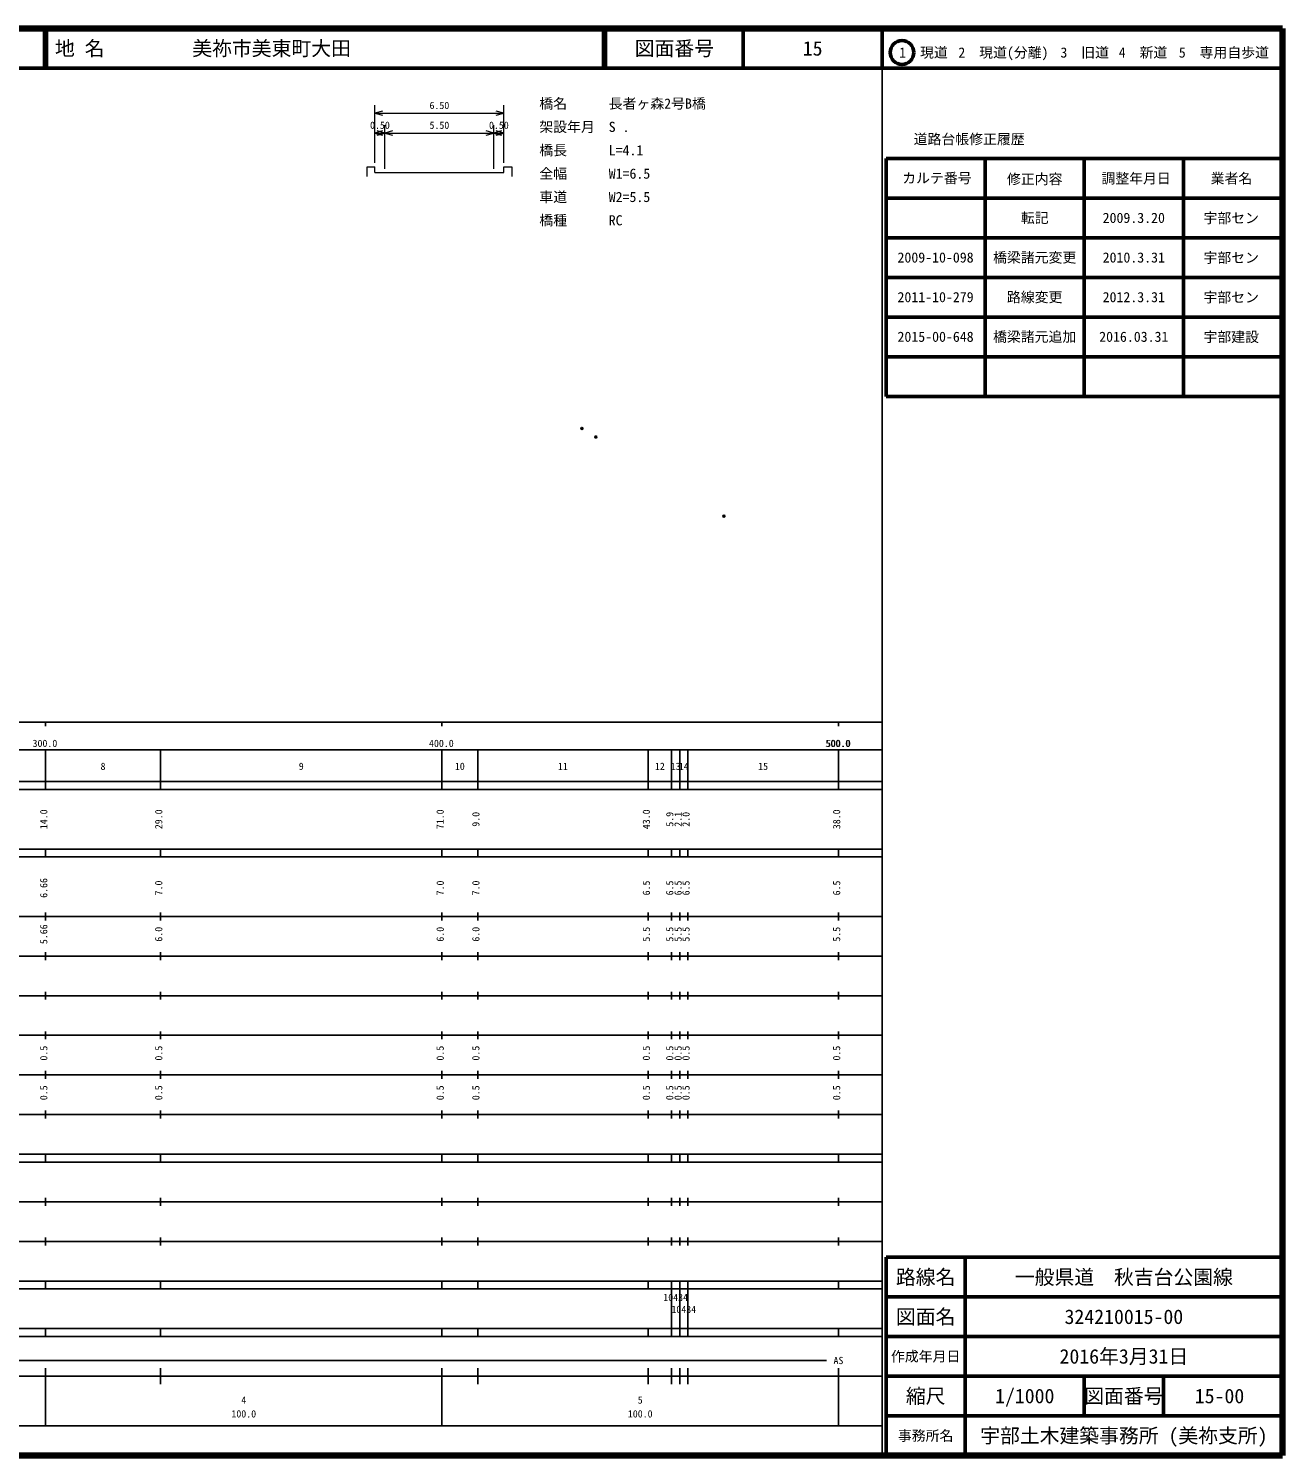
# Model space of a CAD drawing. Units: millimetres on the paper, with parts at other scales. Extents: x 40 to 680, y 20 to 380.
# Drawn here: x 363.7 to 680, y 20 to 380 of the extents above; entities that cross this region are included whole.
import ezdxf
from ezdxf.enums import TextEntityAlignment as Align

# ---------------------------------------------------------------- set-up
doc = ezdxf.new("R2010")
doc.units = ezdxf.units.MM
doc.header["$PDMODE"] = 32
doc.header["$PDSIZE"] = 0.5
for name, color, linetype in [('M-TTL-TXT', 7, 'Continuous'), ('S-OTRS', 6, 'Continuous'), ('S-TTL-TXT', 7, 'Continuous')]:
    doc.layers.add(name, color=color, linetype=linetype)
for name, color, linetype, lineweight in [('S-STR-HTXT', 7, 'Continuous', 13), ('S-TTL', 2, 'Continuous', 140), ('S-TTL-BAND', 7, 'Continuous', 25), ('S-TTL-FRAM', 2, 'Continuous', 50), ('S-TTL-LINE', 7, 'Continuous', 50)]:
    doc.layers.add(name, color=color, linetype=linetype, lineweight=lineweight)
doc.styles.add('ＭＳ ゴシック', font='')
doc.styles.get('ＭＳ ゴシック').set_extended_font_data('MS Gothic')

msp = doc.modelspace()

# ---------------------------------------------------------------- linework, layer by layer
at = {"layer": 'S-OTRS'}
for p in [(503.312, 279.105), (506.8, 276.95), (539.128, 256.977)]:
    msp.add_point(p, dxfattribs=at)
at = {"layer": 'S-STR-HTXT'}
for p, q in [((451.098, 346.138), (451.098, 360.638)), ((483.598, 346.138), (483.598, 360.638)), ((453.03, 359.156), (451.098, 358.638)), ((451.098, 358.638), (483.598, 358.638)), ((451.098, 358.638), (453.03, 358.12)), ((483.598, 358.638), (481.666, 359.156)), ((481.666, 358.12), (483.598, 358.638)), ((453.03, 354.156), (451.098, 353.638)), ((451.098, 353.638), (453.598, 353.638)), ((451.098, 353.638), (453.03, 353.12)), ((453.598, 353.638), (451.666, 354.156)), ((451.666, 353.12), (453.598, 353.638)), ((453.598, 344.638), (453.598, 355.638)), ((455.53, 354.156), (453.598, 353.638)), ((453.598, 353.638), (481.098, 353.638)), ((453.598, 353.638), (455.53, 353.12)), ((481.098, 353.638), (479.166, 354.156)), ((479.166, 353.12), (481.098, 353.638)), ((481.098, 344.638), (481.098, 355.638)), ((483.03, 354.156), (481.098, 353.638)), ((481.098, 353.638), (483.598, 353.638)), ((481.098, 353.638), (483.03, 353.12)), ((483.598, 353.638), (481.666, 354.156)), ((481.666, 353.12), (483.598, 353.638)), ((449.098, 345.138), (451.098, 345.138)), ((449.098, 342.638), (449.098, 345.138)), ((451.098, 343.638), (451.098, 345.138)), ((451.098, 343.638), (453.598, 343.638)), ((453.598, 343.638), (481.098, 343.638)), ((481.098, 343.638), (483.598, 343.638)), ((483.598, 343.638), (483.598, 345.138)), ((483.598, 345.138), (485.598, 345.138)), ((485.598, 345.138), (485.598, 342.638))]:
    msp.add_line(p, q, dxfattribs=at)
at = {"layer": 'S-TTL'}
for p, q in [((680, 380), (40, 380)), ((680, 20), (680, 380)), ((40, 20), (680, 20))]:
    msp.add_line(p, q, dxfattribs=at)
at = {"layer": 'S-TTL-BAND'}
for p, q in [((579, 20), (579, 370)), ((40, 205), (579, 205)), ((368, 205), (368, 204)), ((468, 205), (468, 204)), ((568, 205), (568, 204)), ((68, 198), (579, 198)), ((368, 188), (368, 198)), ((397, 188), (397, 198)), ((468, 188), (468, 198)), ((477, 188), (477, 198)), ((520, 188), (520, 198)), ((525.9, 188), (525.9, 198)), ((528, 188), (528, 198)), ((530, 188), (530, 198)), ((568, 188), (568, 198)), ((40, 190), (579, 190)), ((40, 188), (579, 188)), ((40, 173), (579, 173)), ((368, 171), (368, 173)), ((397, 171), (397, 173)), ((468, 171), (468, 173)), ((477, 171), (477, 173)), ((520, 171), (520, 173)), ((525.9, 171), (525.9, 173)), ((528, 171), (528, 173)), ((530, 171), (530, 173)), ((568, 171), (568, 173)), ((40, 171), (579, 171)), ((40, 156), (579, 156)), ((368, 155), (368, 157)), ((397, 155), (397, 157)), ((468, 155), (468, 157)), ((477, 155), (477, 157)), ((520, 155), (520, 157)), ((525.9, 155), (525.9, 157)), ((528, 155), (528, 157)), ((530, 155), (530, 157)), ((568, 155), (568, 157)), ((46, 146), (579, 146)), ((368, 145), (368, 147)), ((397, 145), (397, 147)), ((468, 145), (468, 147)), ((477, 145), (477, 147)), ((520, 145), (520, 147)), ((525.9, 145), (525.9, 147)), ((528, 145), (528, 147)), ((530, 145), (530, 147)), ((568, 145), (568, 147)), ((368, 135), (368, 137)), ((397, 135), (397, 137)), ((468, 135), (468, 137)), ((477, 135), (477, 137)), ((520, 135), (520, 137)), ((525.9, 135), (525.9, 137)), ((528, 135), (528, 137)), ((530, 135), (530, 137)), ((568, 135), (568, 137)), ((52, 136), (579, 136)), ((46, 126), (579, 126)), ((368, 125), (368, 127)), ((397, 125), (397, 127)), ((468, 125), (468, 127)), ((477, 125), (477, 127)), ((520, 125), (520, 127)), ((525.9, 125), (525.9, 127)), ((528, 125), (528, 127)), ((530, 125), (530, 127)), ((568, 125), (568, 127)), ((52, 116), (579, 116)), ((368, 115), (368, 117)), ((397, 115), (397, 117)), ((468, 115), (468, 117)), ((477, 115), (477, 117)), ((520, 115), (520, 117)), ((525.9, 115), (525.9, 117)), ((528, 115), (528, 117)), ((530, 115), (530, 117)), ((568, 115), (568, 117)), ((46, 106), (579, 106)), ((368, 105), (368, 107)), ((397, 105), (397, 107)), ((468, 105), (468, 107)), ((477, 105), (477, 107)), ((520, 105), (520, 107)), ((525.9, 105), (525.9, 107)), ((528, 105), (528, 107)), ((530, 105), (530, 107)), ((568, 105), (568, 107)), ((40, 96), (579, 96)), ((40, 94), (579, 94)), ((368, 94), (368, 96)), ((397, 94), (397, 96)), ((468, 94), (468, 96)), ((477, 94), (477, 96)), ((520, 94), (520, 96)), ((525.9, 94), (525.9, 96)), ((528, 94), (528, 96)), ((530, 94), (530, 96)), ((568, 94), (568, 96)), ((49, 84), (579, 84)), ((368, 83), (368, 85)), ((397, 83), (397, 85)), ((468, 83), (468, 85)), ((477, 83), (477, 85)), ((520, 83), (520, 85)), ((525.9, 83), (525.9, 85)), ((528, 83), (528, 85)), ((530, 83), (530, 85)), ((568, 83), (568, 85)), ((40, 74), (579, 74)), ((368, 73), (368, 75)), ((397, 73), (397, 75)), ((468, 73), (468, 75)), ((477, 73), (477, 75)), ((520, 73), (520, 75)), ((525.9, 73), (525.9, 75)), ((528, 73), (528, 75)), ((530, 73), (530, 75)), ((568, 73), (568, 75)), ((40, 64), (579, 64)), ((40, 62), (579, 62)), ((368, 62), (368, 64)), ((397, 62), (397, 64)), ((468, 62), (468, 64)), ((477, 62), (477, 64)), ((520, 62), (520, 64)), ((525.9, 62), (525.9, 64)), ((525.9, 52), (525.9, 62)), ((528, 62), (528, 64)), ((528, 52), (528, 62)), ((528, 52), (528, 62)), ((530, 62), (530, 64)), ((530, 52), (530, 62)), ((568, 62), (568, 64)), ((40, 52), (579, 52)), ((368, 50), (368, 52)), ((397, 50), (397, 52)), ((468, 50), (468, 52)), ((477, 50), (477, 52)), ((520, 50), (520, 52)), ((525.9, 50), (525.9, 52)), ((528, 50), (528, 52)), ((530, 50), (530, 52)), ((568, 50), (568, 52)), ((40, 50), (579, 50)), ((71, 44), (565, 44)), ((40, 40), (579, 40)), ((368, 27.5), (368, 42)), ((397, 38), (397, 42)), ((468, 27.5), (468, 42)), ((477, 38), (477, 42)), ((520, 38), (520, 42)), ((525.9, 38), (525.9, 42)), ((528, 38), (528, 42)), ((530, 38), (530, 42)), ((568, 27.5), (568, 42)), ((68, 27.5), (579, 27.5))]:
    msp.add_line(p, q, dxfattribs=at)
at = {"layer": 'S-TTL-FRAM'}
for p, q in [((580, 347.197), (580, 287.197)), ((580, 347.197), (680, 347.197)), ((580, 287.197), (680, 287.197)), ((680, 70), (580, 70)), ((580, 70), (580, 20))]:
    msp.add_line(p, q, dxfattribs=at)
at = {"layer": 'S-TTL-LINE'}
for p, q in [((367.75, 380), (367.75, 370)), ((368.25, 380), (368.25, 370)), ((508.747, 380), (508.747, 370)), ((509.247, 380), (509.247, 370)), ((543.997, 380), (543.997, 370)), ((579, 380), (579, 370)), ((40, 370), (680, 370)), ((605, 347.197), (605, 287.197)), ((630, 347.197), (630, 287.197)), ((655, 347.197), (655, 287.197)), ((580, 337.197), (680, 337.197)), ((580, 327.197), (680, 327.197)), ((580, 317.197), (680, 317.197)), ((580, 307.197), (680, 307.197)), ((580, 297.197), (680, 297.197)), ((600, 70), (600, 20)), ((680, 60), (580, 60)), ((680, 50), (580, 50)), ((680, 40), (580, 40)), ((630, 40), (630, 30)), ((650, 40), (650, 30)), ((680, 30), (580, 30))]:
    msp.add_line(p, q, dxfattribs=at)
msp.add_circle((584.031, 373.958), 3, dxfattribs=at)

# ---------------------------------------------------------------- texts
at = {"layer": 'M-TTL-TXT', "style": 'ＭＳ ゴシック'}
for s, p in [('2015-00-648', (592.5, 302.245)), ('橋梁諸元追加', (617.5, 302.245)), ('2016.03.31', (642.5, 302.245)), ('宇部建設', (667.077, 302.189))]:
    msp.add_text(s, height=2.566, dxfattribs=at).set_placement(p, align=Align.MIDDLE_CENTER)
at = {"layer": 'S-STR-HTXT', "style": 'ＭＳ ゴシック'}
for s, p in [('6.50', (467.348, 359.138)), ('0.50', (452.348, 354.138)), ('5.50', (467.348, 354.138)), ('0.50', (482.348, 354.138))]:
    msp.add_text(s, height=1.833, dxfattribs=at).set_placement(p, align=Align.BOTTOM_CENTER)
for s, p in [('橋名\u3000\u3000\u3000長者ヶ森2号B橋', (492.551, 359.025)), ('架設年月\u3000S .', (492.551, 353.134)), ('橋長\u3000\u3000\u3000L=4.1', (492.552, 347.242)), ('全幅\u3000\u3000\u3000W1=6.5', (492.552, 341.351)), ('車道\u3000\u3000\u3000W2=5.5', (492.552, 335.46)), ('橋種\u3000\u3000\u3000RC', (492.552, 329.569))]:
    msp.add_text(s, height=2.566, dxfattribs=at).set_placement(p, align=Align.BOTTOM_LEFT)
at = {"layer": 'S-TTL-BAND', "style": 'ＭＳ ゴシック'}
for s, p in [('300.0', (367.844, 198.195)), ('400.0', (467.844, 198.195)), ('500.0', (567.844, 198.195)), ('500.0', (568, 198.195)), ('8', (382.5, 192.405)), ('9', (432.5, 192.405)), ('10', (472.5, 192.405)), ('11', (498.5, 192.405)), ('12', (522.95, 192.405)), ('13', (526.95, 192.405)), ('14', (529, 192.405)), ('15', (549, 192.405)), ('AS', (568, 42.5)), ('4', (418, 32.523)), ('5', (518, 32.523)), ('100.0', (418, 29.033)), ('100.0', (518, 29.033))]:
    msp.add_text(s, height=1.833, dxfattribs=at).set_placement(p, align=Align.BOTTOM_CENTER)
for s, p in [('14.0', (369, 180.5)), ('29.0', (398, 180.5)), ('71.0', (469, 180.5)), ('9.0', (478, 180.5)), ('43.0', (521, 180.5)), ('5.9', (526.9, 180.5)), ('2.1', (529, 180.5)), ('2.0', (531, 180.5)), ('38.0', (569, 180.5)), ('6.66', (369, 163.174)), ('7.0', (398, 163.174)), ('7.0', (469, 163.174)), ('7.0', (478, 163.174)), ('6.5', (521, 163.174)), ('6.5', (526.9, 163.174)), ('6.5', (529, 163.174)), ('6.5', (531, 163.174)), ('6.5', (569, 163.174)), ('5.66', (369, 151.5)), ('6.0', (398, 151.5)), ('6.0', (469, 151.5)), ('6.0', (478, 151.5)), ('5.5', (521, 151.5)), ('5.5', (526.9, 151.5)), ('5.5', (529, 151.5)), ('5.5', (531, 151.5)), ('5.5', (569, 151.5)), ('0.5', (369, 121.5)), ('0.5', (398, 121.5)), ('0.5', (469, 121.5)), ('0.5', (478, 121.5)), ('0.5', (521, 121.5)), ('0.5', (526.9, 121.5)), ('0.5', (529, 121.5)), ('0.5', (531, 121.5)), ('0.5', (569, 121.5)), ('0.5', (369, 111.5)), ('0.5', (398, 111.5)), ('0.5', (469, 111.5)), ('0.5', (478, 111.5)), ('0.5', (521, 111.5)), ('0.5', (526.9, 111.5)), ('0.5', (529, 111.5)), ('0.5', (531, 111.5)), ('0.5', (569, 111.5))]:
    msp.add_text(s, height=1.833, rotation=90, dxfattribs=at).set_placement(p, align=Align.BOTTOM_CENTER)
for p in [(523.825, 58.405), (525.875, 55.405)]:
    msp.add_text('10434', height=1.833, dxfattribs=at).set_placement(p, align=Align.BOTTOM_LEFT)
at = {"layer": 'S-TTL-TXT', "style": 'ＭＳ ゴシック'}
for s, p in [('地 名', (370.38, 375)), ('美祢市美東町大田', (405.024, 375))]:
    msp.add_text(s, height=3.666, dxfattribs=at).set_placement(p, align=Align.MIDDLE_LEFT)
for s, height, p in [('図面番号', 3.666, (526.622, 375)), ('15', 3.666, (561.497, 375)), ('1\u3000現道', 2.566, (589.448, 373.958)), ('2\u3000現道(分離)', 2.566, (609.619, 373.958)), ('3\u3000旧道', 2.566, (630.121, 373.958)), ('4\u3000新道', 2.566, (644.824, 373.958)), ('5\u3000専用自歩道', 2.566, (665.228, 373.958)), ('道路台帳修正履歴', 2.566, (600.968, 352.113)), ('カルテ番号', 2.566, (592.839, 342.277)), ('修正内容', 2.566, (617.509, 342.023)), ('調整年月日', 2.566, (643.089, 342.197)), ('業者名', 2.566, (667.134, 342.197)), ('転記', 2.566, (617.5, 332.245)), ('2009.3.20', 2.566, (642.5, 332.245)), ('宇部セン', 2.566, (667.077, 332.189)), ('2009-10-098', 2.566, (592.5, 322.245)), ('橋梁諸元変更', 2.566, (617.5, 322.245)), ('2010.3.31', 2.566, (642.5, 322.245)), ('宇部セン', 2.566, (667.077, 322.189)), ('2011-10-279', 2.566, (592.5, 312.245)), ('路線変更', 2.566, (617.5, 312.245)), ('2012.3.31', 2.566, (642.5, 312.245)), ('宇部セン', 2.566, (667.077, 312.189)), ('路線名', 3.666, (590, 65)), ('路線名', 3.666, (590, 65)), ('一般県道\u3000秋吉台公園線', 3.666, (640, 65)), ('図面名', 3.666, (590, 55)), ('図面名', 3.666, (590, 55)), ('324210015-00', 3.666, (640, 55)), ('2016年3月31日', 3.666, (640, 45)), ('作成年月日', 2.566, (590, 45)), ('作成年月日', 2.566, (590, 45)), ('縮尺', 3.666, (590, 35)), ('縮尺', 3.666, (590, 35)), ('1/1000', 3.666, (615, 35)), ('図面番号', 3.666, (640, 35)), ('図面番号', 3.666, (640, 35)), ('15-00', 3.666, (664.125, 35)), ('事務所名', 2.566, (590, 25)), ('事務所名', 2.566, (590, 25)), ('宇部土木建築事務所 (美祢支所)', 3.666, (640, 25))]:
    msp.add_text(s, height=height, dxfattribs=at).set_placement(p, align=Align.MIDDLE_CENTER)

doc.saveas('drawing.dxf')
